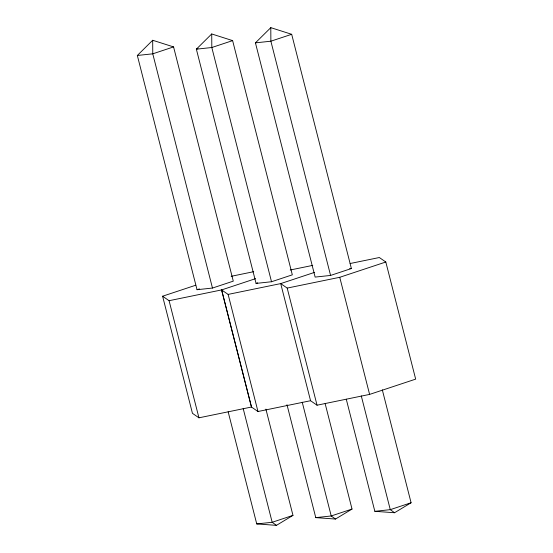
<?xml version="1.0" encoding="UTF-8"?>
<svg xmlns="http://www.w3.org/2000/svg" width="553" height="553" viewBox="0 0 553 553"><rect width="100%" height="100%" fill="white"/><g stroke="black" fill="none" stroke-linecap="round" stroke-linejoin="round"><path stroke-width="0.83" d="M137.331 55.473L152.69 40.265L173.573 46.915L233.276 281.145L212.47 288.051L197.034 289.703L137.331 55.473L152.766 53.821L173.573 46.915M211.723 33.961L196.363 49.176L256.067 283.406L271.516 281.747L292.323 274.834L232.619 40.611L211.723 33.961L211.813 47.517L271.516 281.747M255.438 42.858L270.797 27.65L291.68 34.3L351.383 268.53L330.576 275.435L315.141 277.088L255.438 42.858L270.873 41.205L291.68 34.3M228.168 411.84L256.737 523.933L276.452 525.35L292.979 515.375L265.903 409.13M286.986 404.699L315.77 517.629L335.491 519.046L352.026 509.064L325.157 403.662M346.275 399.218L374.844 511.318L394.559 512.735L411.086 502.753L382.303 389.824M197.96 48.643L196.363 49.176L211.813 47.517L232.619 40.611M255.59 278.65L221.615 289.924L251.497 407.029L198.942 417.819L192.451 413.333L162.603 296.214L195.734 285.224M197.034 289.703L199.433 288.908M256.067 283.406L257.663 282.873M314.65 272.339L280.71 283.599L228.126 294.403L221.615 289.924L169.087 300.701L162.603 296.214M287.194 288.085L339.749 277.295L385.814 262.011L415.669 379.13L369.604 394.407L317.049 405.204L310.558 400.718L280.71 283.599L287.194 288.085L317.049 405.204M292.979 515.375L272.18 522.281L256.737 523.933M352.026 509.064L331.219 515.97L315.77 517.629M411.086 502.753L390.28 509.659L374.844 511.318M231.189 276.306L253.716 271.682M290.214 270.009L312.749 265.385M350.132 263.518L379.33 257.525L385.814 262.011M221.615 289.924L251.463 407.036L257.981 411.515L310.558 400.718M349.669 268.71L351.383 268.53M394.559 512.735L390.28 509.659L361.282 395.893M335.491 519.046L331.219 515.97L302.221 402.204M276.452 525.35L272.18 522.281L243.175 408.508M339.749 277.295L369.604 394.407M330.576 275.435L270.873 41.205L270.797 27.65M228.126 294.403L257.981 411.515M212.47 288.051L152.766 53.821L152.69 40.265M169.087 300.701L198.942 417.819"/></g></svg>
